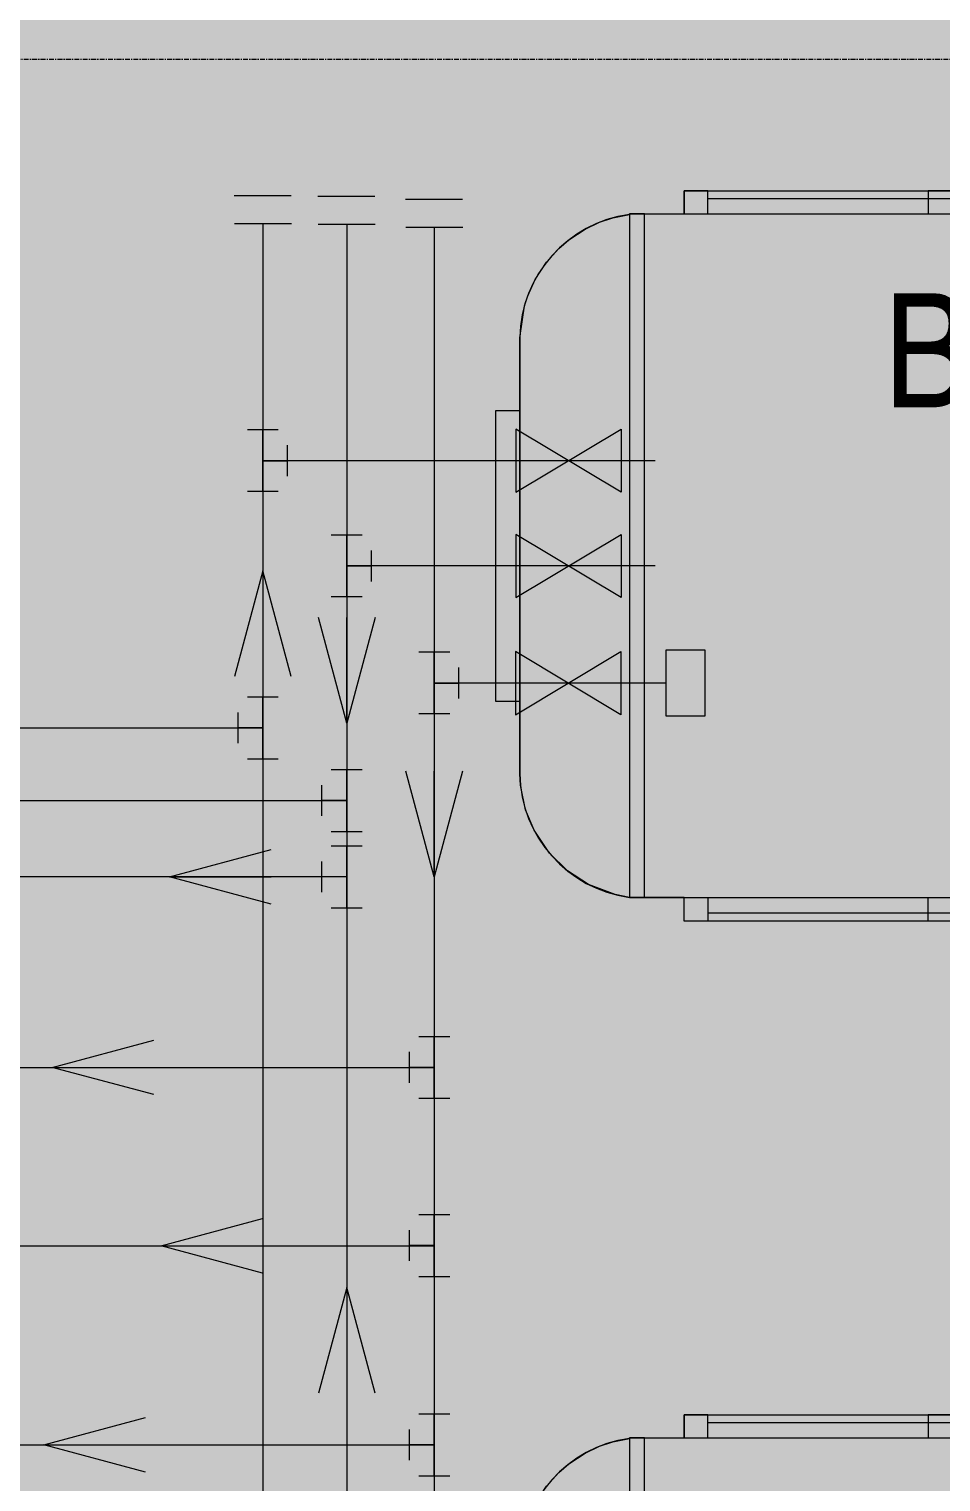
# Model space of a CAD drawing. Header units: millimetres. Extents: x 5117 to 246734, y -48177 to 129208.
# Drawn here: x 86583 to 88986, y 29790 to 33617 of the extents above; entities that cross this region are included whole.
import ezdxf

# ---------------------------------------------------------------- set-up
doc = ezdxf.new("R2010")
doc.units = ezdxf.units.MM
doc.linetypes.add('Grid Line', pattern=[22.225, 12.7, -3.175, 3.175, -3.175])
for name, color, linetype, lineweight in [('A-FLOR-PATT-2', 9, 'Continuous', 9), ('G-IMPT', 8, 'Continuous', 9), ('G-IMPT-3', 7, 'Continuous', 9), ('M-EQPM', 50, 'Continuous', 9), ('S-GRID-1', 1, 'Grid Line', 9)]:
    doc.layers.add(name, color=color, linetype=linetype, lineweight=lineweight)
doc.styles.add('VNI-Helve-Condense', font='VHELVCN.TTF', dxfattribs={"height": 300})

# ---------------------------------------------------------------- blocks, each defined once
blk = doc.blocks.new('TKTC_BON NUOC MAI_260130 - TKTC_BON NUOC MAI_260130_dwg_V-3426651-TKCS_MB TỔNG THỂ MÁI')
at = {"layer": 'G-IMPT', "flags": 128}
blk.add_lwpolyline([(115.7, -69.4), (-115.7, 69.4), (-115.7, -69.4), (115.7, 69.4)], close=True, dxfattribs=at)
blk = doc.blocks.new('TKTC_BON NUOC MAI_260130 - TKTC_BON NUOC MAI_260130_dwg_T-3426654-TKCS_MB TỔNG THỂ MÁI')
at = {"layer": 'G-IMPT'}
for p, q in [((-100, -50), (-100, 50)), ((100, -50), (100, 50)), ((-100, 0), (100, 0)), ((0, 0), (0, -80)), ((-50, -80), (50, -80))]:
    blk.add_line(p, q, dxfattribs=at)
blk = doc.blocks.new('TKTC_BON NUOC MAI_260130 - TKTC_BON NUOC MAI_260130_dwg_AR-3426652-TKCS_MB TỔNG THỂ MÁI')
at = {"layer": 'G-IMPT'}
blk.add_line((96.6, 0), (-96.6, 0), dxfattribs=at)
at = {"layer": 'G-IMPT', "flags": 128}
blk.add_lwpolyline([(-96.6, 51.8), (96.6, 0), (-96.6, -51.8)], dxfattribs=at)
blk = doc.blocks.new('TKTC_BON NUOC MAI_260130 - TKTC_BON NUOC MAI_260130_dwg_T-3426665-TKCS_MB TỔNG THỂ MÁI')
at = {"layer": 'G-IMPT'}
for p, q in [((-100, -50), (-100, 50)), ((100, -50), (100, 50)), ((-100, 0), (100, 0)), ((0, 0), (0, -80)), ((-50, -80), (50, -80))]:
    blk.add_line(p, q, dxfattribs=at)
blk = doc.blocks.new('TKTC_BON NUOC MAI_260130 - TKTC_BON NUOC MAI_260130_dwg_AR-3426666-TKCS_MB TỔNG THỂ MÁI')
at = {"layer": 'G-IMPT'}
blk.add_line((96.6, 0), (-96.6, 0), dxfattribs=at)
at = {"layer": 'G-IMPT', "flags": 128}
blk.add_lwpolyline([(-96.6, 51.8), (96.6, 0), (-96.6, -51.8)], dxfattribs=at)
blk = doc.blocks.new('TKTC_BON NUOC MAI_260130 - TKTC_BON NUOC MAI_260130_dwg_bon 10m3-3426673-TKCS_MB TỔNG THỂ MÁI')
at = {"layer": 'G-IMPT'}
for p, q in [((-110990.7, -828001.2), (-112714.5, -828001.2)), ((-112921.1, -828042.5), (-112921.1, -829841.3)), ((-112881.1, -828041.3), (-111695.7, -828041.3)), ((-113209.8, -828367.6), (-113209.8, -829516.3)), ((-112881.2, -829841.3), (-111695.8, -829841.3)), ((-110990.8, -829883), (-112714.7, -829883))]:
    blk.add_line(p, q, dxfattribs=at)
at = {"layer": 'G-IMPT', "flags": 128}
for points in [[(-112881.2, -829841.3), (-112921, -829841.3), (-112958.4, -829834), (-113028.8, -829807.3), (-113083.9, -829771.7), (-113131.6, -829725.1), (-113172.3, -829664.2), (-113194.3, -829611), (-113208, -829545.5), (-113209.8, -829516.3), (-113209.8, -828367.6), (-113197.6, -828283.7), (-113188.8, -828256.7), (-113169.5, -828214.2), (-113139.6, -828168.4), (-113106.9, -828132.3), (-113080.2, -828109.2), (-113037.9, -828081.4), (-112999.8, -828063.3), (-112964.4, -828051.4), (-112921.1, -828042.5), (-112920.9, -828041.3), (-112881.1, -828041.3), (-112776.8, -828041.3), (-112776.8, -827980.3), (-109152.3, -827980.3)], [(-112714.5, -828042.5), (-112714.5, -827980.3), (-112776.8, -827980.3), (-112776.8, -828042.5)], [(-112071.6, -828042.6), (-112071.6, -827980.3), (-112133.9, -827980.3), (-112133.9, -828042.6)], [(-112920.9, -828041.3), (-112920.9, -829841.3), (-112881.2, -829841.3), (-112881.2, -828041.3), (-112920.9, -828041.3)], [(-113273.4, -828559.9), (-113273.4, -829324.8), (-113209.8, -829324.8), (-113209.8, -828559.9), (-113273.4, -828559.9)], [(-109048.4, -829841.6), (-109152.4, -829841.6), (-109152.4, -829903.9), (-112777, -829903.9), (-112777, -829841.3), (-112881.2, -829841.3)], [(-112714.7, -829841.3), (-112714.7, -829903.6), (-112777, -829903.6), (-112777, -829841.3)], [(-112071.7, -829841.4), (-112071.7, -829903.6), (-112134, -829903.6), (-112134, -829841.3)]]:
    blk.add_lwpolyline(points, dxfattribs=at)
at = {"layer": 'G-IMPT'}
for centre, start, end in [((-112875.9, -828373.5), 97.7762, 178.9906), ((-112875.9, -829510.4), 181.0137, 262.2282)]:
    blk.add_arc(centre, 334, start, end, dxfattribs=at)
blk = doc.blocks.new('TKTC_BON NUOC MAI_260130 - TKTC_BON NUOC MAI_260130_dwg_bon 10m3-V46-TKCS_MB TỔNG THỂ MÁI')
at = {"layer": 'G-IMPT'}
for p, q in [((-110990.7, -828001.2), (-112714.5, -828001.2)), ((-112921.1, -828042.5), (-112921.1, -829841.3)), ((-112881.1, -828041.3), (-111695.7, -828041.3)), ((-113209.8, -828367.6), (-113209.8, -829516.3)), ((-112881.2, -829841.3), (-111695.8, -829841.3)), ((-110990.8, -829883), (-112714.7, -829883))]:
    blk.add_line(p, q, dxfattribs=at)
at = {"layer": 'G-IMPT', "flags": 128}
for points in [[(-112881.2, -829841.3), (-112921, -829841.3), (-112958.4, -829834), (-113028.8, -829807.3), (-113083.9, -829771.7), (-113131.6, -829725.1), (-113172.3, -829664.2), (-113194.3, -829611), (-113208, -829545.5), (-113209.8, -829516.3), (-113209.8, -828367.6), (-113197.6, -828283.7), (-113188.8, -828256.7), (-113169.5, -828214.2), (-113139.6, -828168.4), (-113106.9, -828132.3), (-113080.2, -828109.2), (-113037.9, -828081.4), (-112999.8, -828063.3), (-112964.4, -828051.4), (-112921.1, -828042.5), (-112920.9, -828041.3), (-112881.1, -828041.3), (-112776.8, -828041.3), (-112776.8, -827980.3), (-109152.3, -827980.3)], [(-112714.5, -828042.5), (-112714.5, -827980.3), (-112776.8, -827980.3), (-112776.8, -828042.5)], [(-112071.6, -828042.6), (-112071.6, -827980.3), (-112133.9, -827980.3), (-112133.9, -828042.6)], [(-112920.9, -828041.3), (-112920.9, -829841.3), (-112881.2, -829841.3), (-112881.2, -828041.3), (-112920.9, -828041.3)], [(-113273.4, -828559.9), (-113273.4, -829324.8), (-113209.8, -829324.8), (-113209.8, -828559.9), (-113273.4, -828559.9)], [(-109048.4, -829841.6), (-109152.4, -829841.6), (-109152.4, -829903.9), (-112777, -829903.9), (-112777, -829841.3), (-112881.2, -829841.3)], [(-112714.7, -829841.3), (-112714.7, -829903.6), (-112777, -829903.6), (-112777, -829841.3)], [(-112071.7, -829841.4), (-112071.7, -829903.6), (-112134, -829903.6), (-112134, -829841.3)]]:
    blk.add_lwpolyline(points, dxfattribs=at)
at = {"layer": 'G-IMPT'}
for centre, start, end in [((-112875.9, -828373.5), 97.7762, 178.9906), ((-112875.9, -829510.4), 181.0137, 262.2282)]:
    blk.add_arc(centre, 334, start, end, dxfattribs=at)
at = {"layer": 'G-IMPT-3', "insert": (-110379.1, -828248.1), "char_height": 300, "width": 2128.742, "attachment_point": 3, "rotation": 0.0784, "line_spacing_factor": 1.081022, "style": 'VNI-Helve-Condense'}
blk.add_mtext('BOÀN NÖÔÙC', dxfattribs=at)
blk = doc.blocks.new('TKTC_BON NUOC MAI_260130 - TKTC_BON NUOC MAI_260130_dwg-3426650-TKCS_MB TỔNG THỂ MÁI')
at = {"layer": 'G-IMPT'}
for p, q in [((-115877.8, -827993.5), (-116028.2, -827993.5)), ((-115657.1, -827995), (-115807.4, -827995)), ((-115426.3, -828003.5), (-115576.7, -828003.5)), ((-115877.3, -828067.1), (-116027.6, -828067.1)), ((-115952.5, -828067.1), (-115952.5, -833043.5)), ((-115656.5, -828068.6), (-115806.9, -828068.6)), ((-115731.7, -828068.6), (-115731.7, -833036.5)), ((-115425.7, -828077.1), (-115576.1, -828077.1)), ((-115500.9, -828077.1), (-115500.9, -833038)), ((-114918.9, -828691.1), (-115952.5, -828691.1)), ((-114918.9, -828968.3), (-115731.7, -828968.3)), ((-114890.4, -829276.6), (-115500.9, -829276.6)), ((-116687.2, -830759.1), (-115500.9, -830759.1)), ((-118339.8, -831283), (-115500.9, -831283))]:
    blk.add_line(p, q, dxfattribs=at)
at = {"layer": 'G-IMPT', "flags": 128}
blk.add_lwpolyline([(-114890.4, -829364.1), (-114890.4, -829189.1), (-114788.4, -829189.1), (-114788.4, -829364.1)], close=True, dxfattribs=at)
for points in [[(-118575.2, -829933.8), (-118575.2, -829394.6), (-115952.5, -829394.6)], [(-118460.5, -829942), (-118460.5, -829586.1), (-115731.7, -829586.1)], [(-115731.7, -829787.2), (-118228.8, -829787.2), (-118228.8, -829942)]]:
    blk.add_lwpolyline(points, dxfattribs=at)
at = {"layer": 'M-EQPM'}
blk.add_line((-118234.7, -830289), (-115500.9, -830289), dxfattribs=at)
for name, p in [('TKTC_BON NUOC MAI_260130 - TKTC_BON NUOC MAI_260130_dwg_bon 10m3-3426673-TKCS_MB TỔNG THỂ MÁI', (-2065.9, 0.1)), ('TKTC_BON NUOC MAI_260130 - TKTC_BON NUOC MAI_260130_dwg_bon 10m3-V46-TKCS_MB TỔNG THỂ MÁI', (-2065.9, 0.1)), ('TKTC_BON NUOC MAI_260130 - TKTC_BON NUOC MAI_260130_dwg_bon 10m3-V46-TKCS_MB TỔNG THỂ MÁI', (-2065.9, -3223.6))]:
    blk.add_blockref(name, p)
for name, p, xscale, yscale, zscale, rotation in [('TKTC_BON NUOC MAI_260130 - TKTC_BON NUOC MAI_260130_dwg_T-3426654-TKCS_MB TỔNG THỂ MÁI', (-115952.5, -828691.1), 0.8132393083069475, 0.8132393083069475, 0.8132393083069475, 89.99999999999999), ('TKTC_BON NUOC MAI_260130 - TKTC_BON NUOC MAI_260130_dwg_T-3426654-TKCS_MB TỔNG THỂ MÁI', (-115731.7, -828968.3), 0.8132393083069475, 0.8132393083069475, 0.8132393083069475, 89.99999999999999), ('TKTC_BON NUOC MAI_260130 - TKTC_BON NUOC MAI_260130_dwg_AR-3426652-TKCS_MB TỔNG THỂ MÁI', (-115731.7, -829243.5), 1.441310281865282, 1.441310281865282, 1.441310281865282, 269.9993761066693), ('TKTC_BON NUOC MAI_260130 - TKTC_BON NUOC MAI_260130_dwg_T-3426654-TKCS_MB TỔNG THỂ MÁI', (-115500.9, -829276.8), 0.8132393083069475, 0.8132393083069475, 0.8132393083069475, 89.99999999999999), ('TKTC_BON NUOC MAI_260130 - TKTC_BON NUOC MAI_260130_dwg_AR-3426652-TKCS_MB TỔNG THỂ MÁI', (-115500.9, -829648.1), 1.441310281865299, 1.441310281865299, 1.441310281865299, 269.9962119138713), ('TKTC_BON NUOC MAI_260130 - TKTC_BON NUOC MAI_260130_dwg_AR-3426652-TKCS_MB TỔNG THỂ MÁI', (-116064.5, -829787.2), 1.385875271024317, 1.385875271024317, 1.385875271024317, 179.999376106405), ('TKTC_BON NUOC MAI_260130 - TKTC_BON NUOC MAI_260130_dwg_AR-3426652-TKCS_MB TỔNG THỂ MÁI', (-116373.3, -830289), 1.385875271024317, 1.385875271024317, 1.385875271024317, 179.999376106405), ('TKTC_BON NUOC MAI_260130 - TKTC_BON NUOC MAI_260130_dwg_AR-3426652-TKCS_MB TỔNG THỂ MÁI', (-116086.9, -830758.9), 1.385875271024317, 1.385875271024317, 1.385875271024317, 179.999376106405), ('TKTC_BON NUOC MAI_260130 - TKTC_BON NUOC MAI_260130_dwg_AR-3426652-TKCS_MB TỔNG THỂ MÁI', (-116395.8, -831283), 1.385875271024317, 1.385875271024317, 1.385875271024317, 179.999376106405)]:
    blk.add_blockref(name, p, dxfattribs=dict(xscale=xscale, yscale=yscale, zscale=zscale, rotation=rotation))
at = {"xscale": 1.199999999906868, "yscale": 1.199999999906868, "zscale": 1.199999999906868}
for p in [(-115147.4, -828691.1), (-115147.4, -828968.3), (-115148.5, -829276.8)]:
    blk.add_blockref('TKTC_BON NUOC MAI_260130 - TKTC_BON NUOC MAI_260130_dwg_V-3426651-TKCS_MB TỔNG THỂ MÁI', p, dxfattribs=at)
at = {"extrusion": (0, 0, -1)}
for name, p, xscale, yscale, zscale, rotation in [('TKTC_BON NUOC MAI_260130 - TKTC_BON NUOC MAI_260130_dwg_AR-3426666-TKCS_MB TỔNG THỂ MÁI', (115952.5, -829120.1), 1.441310281865283, 1.441310281865283, -1.441310281865283, 89.99937610666927), ('TKTC_BON NUOC MAI_260130 - TKTC_BON NUOC MAI_260130_dwg_T-3426665-TKCS_MB TỔNG THỂ MÁI', (115952.5, -829394.6), 0.8132393083069472, 0.8132393083069472, -0.8132393083069472, 90.00000000000001), ('TKTC_BON NUOC MAI_260130 - TKTC_BON NUOC MAI_260130_dwg_T-3426665-TKCS_MB TỔNG THỂ MÁI', (115731.7, -829586.1), 0.8132393083069472, 0.8132393083069472, -0.8132393083069472, 90.00000000000001), ('TKTC_BON NUOC MAI_260130 - TKTC_BON NUOC MAI_260130_dwg_T-3426665-TKCS_MB TỔNG THỂ MÁI', (115731.7, -829787.2), 0.8132393083069472, 0.8132393083069472, -0.8132393083069472, 90.00000000000001), ('TKTC_BON NUOC MAI_260130 - TKTC_BON NUOC MAI_260130_dwg_T-3426665-TKCS_MB TỔNG THỂ MÁI', (115500.9, -830289), 0.8132393083069472, 0.8132393083069472, -0.8132393083069472, 90.00000000000001), ('TKTC_BON NUOC MAI_260130 - TKTC_BON NUOC MAI_260130_dwg_T-3426665-TKCS_MB TỔNG THỂ MÁI', (115500.9, -830758.2), 0.8132393083069472, 0.8132393083069472, -0.8132393083069472, 90.00000000000001), ('TKTC_BON NUOC MAI_260130 - TKTC_BON NUOC MAI_260130_dwg_AR-3426666-TKCS_MB TỔNG THỂ MÁI', (115731.7, -831007.9), 1.441310281865282, 1.441310281865282, -1.441310281865282, 89.99937610666927), ('TKTC_BON NUOC MAI_260130 - TKTC_BON NUOC MAI_260130_dwg_T-3426665-TKCS_MB TỔNG THỂ MÁI', (115500.9, -831283), 0.8132393083069472, 0.8132393083069472, -0.8132393083069472, 90.00000000000001)]:
    blk.add_blockref(name, p, dxfattribs=dict(at, xscale=xscale, yscale=yscale, zscale=zscale, rotation=rotation))
blk = doc.blocks.new('TKTC_BON NUOC MAI_260130 - TKTC_BON NUOC MAI_260130-2047084-TKCS_MB TỔNG THỂ MÁI')
blk.add_blockref('TKTC_BON NUOC MAI_260130 - TKTC_BON NUOC MAI_260130_dwg-3426650-TKCS_MB TỔNG THỂ MÁI', (169499.2, 843934.4))

msp = doc.modelspace()

# ---------------------------------------------------------------- hatches: boundary and pattern name
at = {"layer": 'A-FLOR-PATT-2'}
h = msp.add_hatch(dxfattribs=at)
h.set_pattern_fill('FP_1', color=256, style=0, pattern_type=2)
h.set_pattern_definition([(0, (0, 0), (2519.68, 629.92), [103.937, -1785.823, 103.937, -1785.823, -10078.72]), (0, (0, 0), (2519.68, 629.92), [-3779.52, 103.937, -3675.583, 103.937, -1785.823, -4409.44]), (0, (0, 0), (2519.68, 629.92), [-9448.8, 103.937, -1155.903, 103.937, -3045.663]), (120, (944.9, 314.96), (-1805.3667, 1867.147), [103.937, -1785.823, 103.937, -11864.543]), (120, (944.9, 314.96), (-1805.3667, 1867.147), [-1993.697, -1785.823, 103.937, -3675.583, -6299.2]), (120, (944.9, 314.96), (-1805.3667, 1867.147), [-7559.04, 103.937, -1785.823, 103.937, -4305.503]), (120, (944.9, 314.96), (-1805.3667, 1867.147), [-9552.737, -1155.903, 103.937, -3045.663]), (240, (1259.84, 1574.8), (-714.3133, -2497.067), [103.937, -1785.823, 103.937, -11864.543]), (240, (1259.84, 1574.8), (-714.3133, -2497.067), [-1993.697, -1785.823, 103.937, -3675.583, -6299.2]), (240, (1259.84, 1574.8), (-714.3133, -2497.067), [-7559.04, 103.937, -1785.823, 103.937, -4305.503]), (240, (1259.84, 1574.8), (-714.3133, -2497.067), [-9552.737, -1155.903, 103.937, -3045.663])])
h.paths.add_polyline_path([(116902.6, 18036.9), (126450.6, 18036.9), (126450.6, 33076.9), (119902.6, 33076.9), (119902.6, 37786.9), (126450.6, 37786.9), (126450.6, 77435.3), (119062.6, 77435.3), (119062.6, 70736.9), (114152.6, 70736.9), (114152.6, 77435.3), (106750.6, 77435.3), (106750.6, 70561.9), (108250.6, 70561.9), (108250.6, 54161.9), (112852.7, 54161.9), (112852.7, 53461.9), (112952.6, 53461.9), (112952.6, 52471.9), (116462.6, 52471.9), (116462.6, 44727), (112852.6, 44727), (112852.6, 43735.3), (48052.7, 43735.3), (48052.7, 44727), (44442.6, 44727), (44442.6, 52471.9), (47952.6, 52471.9), (47952.6, 53461.9), (48052.7, 53461.9), (48052.7, 54161.9), (52652.6, 54161.9), (52652.6, 70561.9), (54152.6, 70561.9), (54152.6, 77436.9), (46762.4, 77436.9), (46762.4, 70736.9), (41852.6, 70736.9), (41852.6, 77435.3), (34450.6, 77435.3), (34450.6, 37786.9), (41002.6, 37786.9), (41002.6, 37796.9), (41012.6, 37796.9), (41012.6, 33076.9), (41002.6, 33076.9), (41002.6, 33086.9), (34450.6, 33086.9), (34450.6, 18037.4), (44002.6, 18037.4), (44002.6, 25337.4), (76452.6, 25337.4), (76452.6, 33536.9), (76442.6, 33537.2), (76442.6, 33546.9), (84387.6, 33546.9), (84387.6, 25337.4), (116902.6, 25337.4), (116902.6, 18342.4)])
h.paths.add_polyline_path([(116252.6, 52961.9), (115852.6, 52961.9), (115852.6, 53461.9), (116352.6, 53461.9), (116352.6, 52961.9), (116252.6, 52961.9)])
h.paths.add_polyline_path([(44652.5, 52961.9), (44552.5, 52961.9), (44552.5, 53461.9), (45052.6, 53461.9), (45052.6, 52961.9), (44652.6, 52961.9)])
h.paths.add_polyline_path([(116252.6, 53061.9), (116252.6, 53061.9), (116252.6, 53361.9)])
h.paths.add_polyline_path([(44652.5, 53061.9), (44652.6, 53062), (44652.5, 53361.3)])
h = msp.add_hatch(dxfattribs=at)
h.set_pattern_fill('FP_2', color=256, style=0, pattern_type=2)
h.set_pattern_definition([(50, (0, 0), (2259.083, -197.644), [236.22, -2598.42]), (355, (0, 0), (-437.01, 2369.104), [188.976, -2078.736]), (100.451, (188.3, -16.5), (1822.088, 2171.446), [200.756, -2208.317]), (46.184, (0, 630), (3361.38, -521.33), [354.33, -3897.63]), (96.636, (280, 586.5), (2943.79, 3068.1), [301.134, -3312.475]), (351.184, (0, 630), (2943.82, 3068.07), [283.464, -3118.104]), (21, (315, 472.4), (1880.018, -1268.089), [236.22, -2598.42]), (326, (315, 472.4), (766.346, 2283.932), [188.976, -2078.736]), (71.451, (471.6, 366.8), (2646.372, 1015.824), [200.756, -2208.317]), (37.5, (0, 0), (38.299, 1048.482), [103.937, -1949.602, 103.937, -2006.295, -2086.61]), (37.5, (0, 0), (38.299, 1048.482), [-4163.77, 103.937, -1982.673]), (7.5, (0, 0), (828.564, 1242.239), [103.937, -1099.21, 103.937, -1902.358, -795.274]), (7.5, (0, 0), (828.564, 1242.239), [-3209.442, 103.937, -691.337]), (327.5, (-702.4, 0), (1681.327, -71.0387), [103.937, -683.463, 103.937, -2352.751, -3259.836]), (327.5, (-702.4, 0), (1681.327, -71.0387), [-3244.088, 103.937, -3155.9]), (317.5, (-1017.3, 0), (1836.803, 315.291), [103.937, -919.683, 103.937, -1527.556, -2314.956]), (317.5, (-1017.3, 0), (1836.803, 315.291), [-2655.113, 103.937, -2211.02])])
h.paths.add_polyline_path([(116902.6, 18036.9), (126450.6, 18036.9), (126450.6, 33076.9), (119902.6, 33076.9), (119902.6, 37786.9), (126450.6, 37786.9), (126450.6, 77435.3), (119062.6, 77435.3), (119062.6, 70736.9), (114152.6, 70736.9), (114152.6, 77435.3), (106750.6, 77435.3), (106750.6, 70561.9), (108250.6, 70561.9), (108250.6, 54161.9), (112852.7, 54161.9), (112852.7, 53461.9), (112952.6, 53461.9), (112952.6, 52471.9), (116462.6, 52471.9), (116462.6, 44727), (112852.6, 44727), (112852.6, 43735.3), (48052.7, 43735.3), (48052.7, 44727), (44442.6, 44727), (44442.6, 52471.9), (47952.6, 52471.9), (47952.6, 53461.9), (48052.7, 53461.9), (48052.7, 54161.9), (52652.6, 54161.9), (52652.6, 70561.9), (54152.6, 70561.9), (54152.6, 77436.9), (46762.4, 77436.9), (46762.4, 70736.9), (41852.6, 70736.9), (41852.6, 77435.3), (34450.6, 77435.3), (34450.6, 37786.9), (41002.6, 37786.9), (41002.6, 37796.9), (41012.6, 37796.9), (41012.6, 33076.9), (41002.6, 33076.9), (41002.6, 33086.9), (34450.6, 33086.9), (34450.6, 18037.4), (44002.6, 18037.4), (44002.6, 25337.4), (76452.6, 25337.4), (76452.6, 33536.9), (76442.6, 33537.2), (76442.6, 33546.9), (84387.6, 33546.9), (84387.6, 25337.4), (116902.6, 25337.4), (116902.6, 18342.4)])
h.paths.add_polyline_path([(116252.6, 52961.9), (115852.6, 52961.9), (115852.6, 53461.9), (116352.6, 53461.9), (116352.6, 52961.9), (116252.6, 52961.9)])
h.paths.add_polyline_path([(44652.5, 52961.9), (44552.5, 52961.9), (44552.5, 53461.9), (45052.6, 53461.9), (45052.6, 52961.9), (44652.6, 52961.9)])
h.paths.add_polyline_path([(116252.6, 53061.9), (116252.6, 53061.9), (116252.6, 53361.9)])
h.paths.add_polyline_path([(44652.5, 53061.9), (44652.6, 53062), (44652.5, 53361.3)])

# ---------------------------------------------------------------- linework, layer by layer
at = {"layer": 'S-GRID-1'}
msp.add_line((125364.8, 33536.9), (35538.8, 33536.9), dxfattribs=at)

# ---------------------------------------------------------------- block references
at = {"layer": 'M-EQPM'}
msp.add_blockref('TKTC_BON NUOC MAI_260130 - TKTC_BON NUOC MAI_260130-2047084-TKCS_MB TỔNG THỂ MÁI', (33652.6, 17236.9), dxfattribs=at)

doc.saveas('drawing.dxf')
